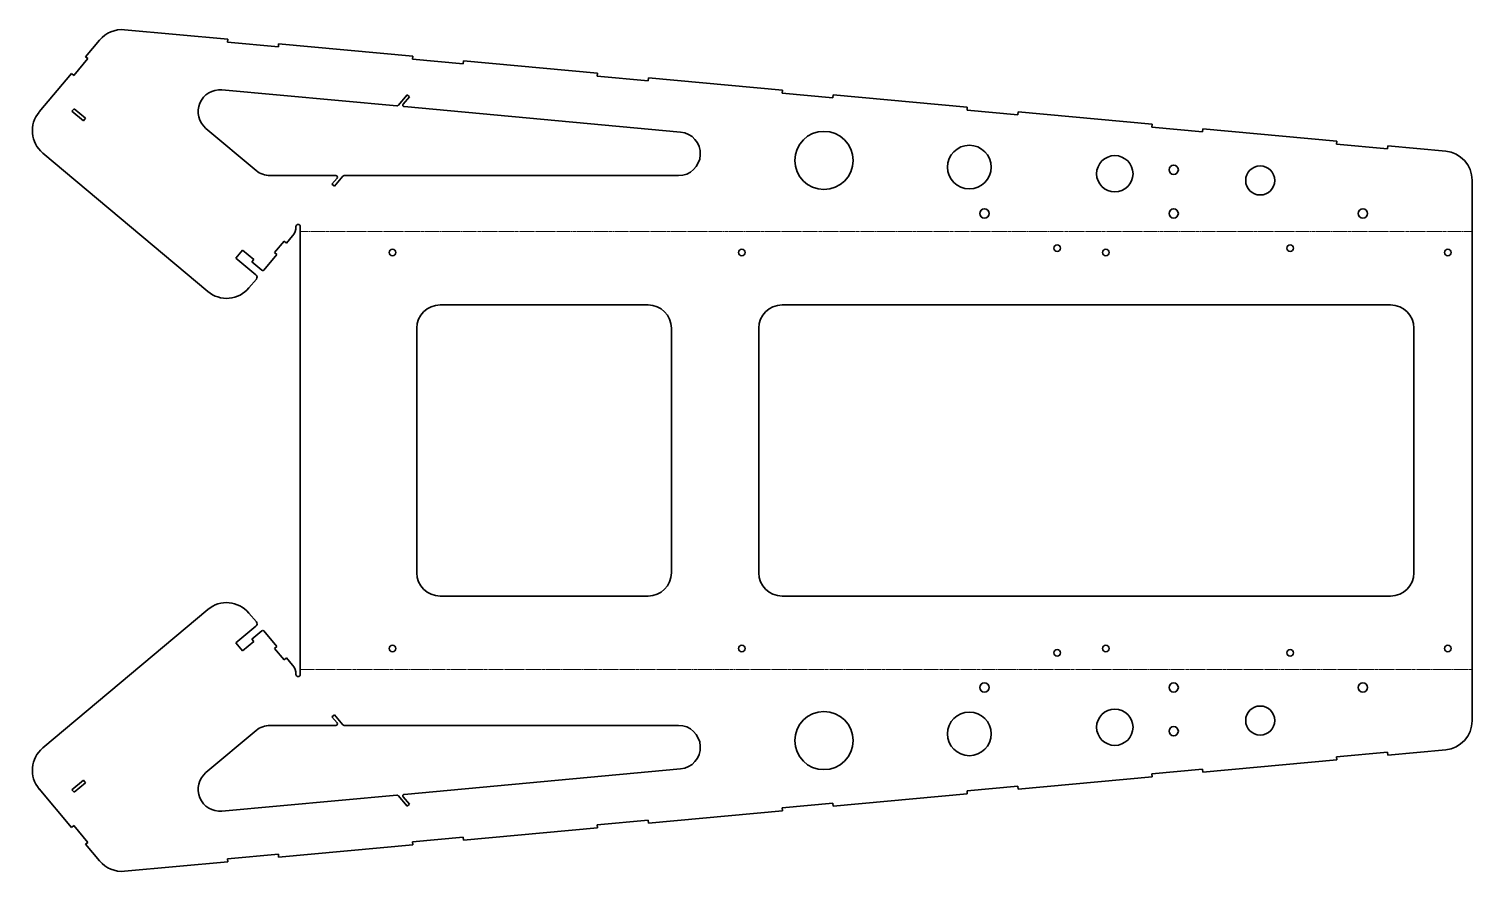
# Model space of a CAD drawing. Header units: inches. Extents: x -3 to 989, y -1 to 579.
import ezdxf

# ---------------------------------------------------------------- set-up
doc = ezdxf.new("R2010")
doc.units = ezdxf.units.IN
doc.header["$MEASUREMENT"] = 0
doc.linetypes.add('Chain', pattern=[13.68, 9.12, -1.14, 2.28, -1.14])
doc.layers.add('SIMUMAK Bend Centerline (ISO)', color=7, linetype='Chain', lineweight=9)
doc.layers.add('SIMUMAK Visible (ISO)', color=7, linetype='Continuous', lineweight=35)

# ---------------------------------------------------------------- blocks, each defined once
blk = doc.blocks.new('GLD-05-SILBRP01_Sheet_4_GLD-05-SILBRP01 (desplegada)')
at = {"layer": 'SIMUMAK Bend Centerline (ISO)', "ltscale": 0.263158}
for p, q in [((510.92, 178.59), (-293.97, 178.59)), ((-293.97, -122.2), (510.92, -122.2))]:
    blk.add_line(p, q, dxfattribs=at)
at = {"layer": 'SIMUMAK Visible (ISO)'}
for p, q in [((-441.45, 298.69), (-431.86, 310.12)), ((-343.72, 310.66), (-414.7, 317.19)), ((-343.9, 308.66), (-343.72, 310.66)), ((-309.05, 305.46), (-343.9, 308.66)), ((-308.86, 307.45), (-309.05, 305.46)), ((-216.75, 298.98), (-308.86, 307.45)), ((-441.45, 298.69), (-439.85, 297.34)), ((-216.93, 296.99), (-216.75, 298.98)), ((-439.85, 297.34), (-449.62, 285.69)), ((-182.08, 293.78), (-216.93, 296.99)), ((-181.9, 295.77), (-182.08, 293.78)), ((-89.79, 287.3), (-181.9, 295.77)), ((-473.34, 260.69), (-451.22, 287.04)), ((-449.62, 285.69), (-451.22, 287.04)), ((-89.97, 285.31), (-89.79, 287.3)), ((-55.12, 282.1), (-89.97, 285.31)), ((-54.93, 284.1), (-55.12, 282.1)), ((37.18, 275.62), (-54.93, 284.1)), ((-347.81, 275.89), (-227.74, 264.84)), ((-226.88, 265.19), (-220.69, 272.57)), ((-219, 271.16), (-223.32, 266.01)), ((-220.69, 272.57), (-219, 271.16)), ((36.99, 273.63), (37.18, 275.62)), ((71.85, 270.43), (36.99, 273.63)), ((72.03, 272.42), (71.85, 270.43)), ((164.14, 263.95), (72.03, 272.42)), ((-450.81, 261.24), (-449.4, 262.93)), ((-443, 254.68), (-450.81, 261.24)), ((-449.4, 262.93), (-441.58, 256.37)), ((-222.65, 264.37), (-32.83, 246.92)), ((163.96, 261.96), (164.14, 263.95)), ((198.81, 258.75), (163.96, 261.96)), ((198.99, 260.74), (198.81, 258.75)), ((291.11, 252.27), (198.99, 260.74)), ((-441.58, 256.37), (-443, 254.68)), ((-324.3, 220.49), (-358.83, 249.46)), ((290.92, 250.28), (291.11, 252.27)), ((325.77, 247.07), (290.92, 250.28)), ((325.96, 249.06), (325.77, 247.07)), ((417.97, 240.6), (325.96, 249.06)), ((417.78, 238.51), (417.97, 240.6)), ((452.83, 235.29), (417.78, 238.51)), ((-357.5, 137.38), (-470.87, 232.51)), ((453.02, 237.38), (452.83, 235.29)), ((492.75, 233.72), (453.02, 237.38)), ((-269.48, 216.98), (-314.66, 216.98)), ((-272.24, 211.14), (-268.72, 215.34)), ((-270.56, 209.72), (-272.24, 211.14)), ((-264.77, 216.62), (-270.56, 209.72)), ((-34.21, 216.98), (-264, 216.98)), ((510.92, 213.81), (510.92, -157.42)), ((-293.97, 181.98), (-293.97, -125.59)), ((-311.71, 164.1), (-305.15, 171.91)), ((-305.15, 171.91), (-303.54, 170.56)), ((-303.54, 170.56), (-299.31, 175.62)), ((-338.21, 160.36), (-333.65, 165.8)), ((-338.21, 160.36), (-324.42, 148.79)), ((-333.65, 165.8), (-325.91, 159.31)), ((-325.91, 159.31), (-327.26, 157.7)), ((-319.04, 152.1), (-310.1, 162.75)), ((-310.1, 162.75), (-311.71, 164.1)), ((-327.26, 157.7), (-320.44, 151.98)), ((-324.18, 145.97), (-329.32, 139.85)), ((-197.97, 128.19), (-55.08, 128.19)), ((36.92, 128.19), (454.92, 128.19)), ((-213.97, -55.81), (-213.97, 112.19)), ((-39.08, 112.19), (-39.08, -55.81)), ((20.92, -55.81), (20.92, 112.19)), ((470.92, 112.19), (470.92, -55.81)), ((-55.08, -71.81), (-197.97, -71.81)), ((454.92, -71.81), (36.92, -71.81)), ((-357.5, -81), (-470.87, -176.13)), ((-324.18, -89.59), (-329.32, -83.46)), ((-338.21, -103.98), (-324.42, -92.41)), ((-327.26, -101.31), (-320.44, -95.59)), ((-319.04, -95.72), (-310.1, -106.37)), ((-333.65, -109.42), (-338.21, -103.98)), ((-325.91, -102.92), (-333.65, -109.42)), ((-327.26, -101.31), (-325.91, -102.92)), ((-311.71, -107.72), (-310.1, -106.37)), ((-305.15, -115.53), (-311.71, -107.72)), ((-303.54, -114.18), (-305.15, -115.53)), ((-303.54, -114.18), (-299.31, -119.23)), ((-272.24, -154.75), (-270.56, -153.34)), ((-268.72, -158.95), (-272.24, -154.75)), ((-270.56, -153.34), (-264.77, -160.24)), ((-358.83, -193.07), (-324.3, -164.1)), ((-314.66, -160.59), (-269.48, -160.59)), ((-264, -160.59), (-34.21, -160.59)), ((492.75, -177.34), (453.02, -180.99)), ((417.97, -184.22), (325.96, -192.68)), ((417.78, -182.13), (452.83, -178.9)), ((417.97, -184.22), (417.78, -182.13)), ((452.83, -178.9), (453.02, -180.99)), ((-32.83, -190.53), (-222.65, -207.99)), ((291.11, -195.88), (198.99, -204.36)), ((290.92, -193.89), (325.77, -190.69)), ((291.11, -195.88), (290.92, -193.89)), ((325.77, -190.69), (325.96, -192.68)), ((-473.34, -204.3), (-451.22, -230.66)), ((-450.81, -204.86), (-443, -198.3)), ((-449.4, -206.54), (-450.81, -204.86)), ((-441.58, -199.98), (-449.4, -206.54)), ((-443, -198.3), (-441.58, -199.98)), ((164.14, -207.56), (72.03, -216.03)), ((163.96, -205.57), (198.81, -202.36)), ((164.14, -207.56), (163.96, -205.57)), ((198.81, -202.36), (198.99, -204.36)), ((-227.74, -208.46), (-347.81, -219.5)), ((-220.69, -216.19), (-226.88, -208.81)), ((-223.32, -209.63), (-219, -214.77)), ((-219, -214.77), (-220.69, -216.19)), ((36.99, -217.25), (71.85, -214.04)), ((37.18, -219.24), (36.99, -217.25)), ((71.85, -214.04), (72.03, -216.03)), ((-89.97, -228.92), (-55.12, -225.72)), ((-55.12, -225.72), (-54.93, -227.71)), ((37.18, -219.24), (-54.93, -227.71)), ((-451.22, -230.66), (-449.62, -229.31)), ((-449.62, -229.31), (-439.85, -240.95)), ((-216.93, -240.6), (-182.08, -237.4)), ((-182.08, -237.4), (-181.9, -239.39)), ((-89.79, -230.92), (-181.9, -239.39)), ((-89.79, -230.92), (-89.97, -228.92)), ((-439.85, -240.95), (-441.45, -242.3)), ((-441.45, -242.3), (-431.86, -253.74)), ((-216.75, -242.59), (-308.86, -251.06)), ((-216.75, -242.59), (-216.93, -240.6)), ((-343.72, -254.27), (-414.7, -260.8)), ((-343.9, -252.28), (-309.05, -249.07)), ((-343.72, -254.27), (-343.9, -252.28)), ((-309.05, -249.07), (-308.86, -251.06))]:
    blk.add_line(p, q, dxfattribs=at)
for centre, radius in [((65.69, 227.4), 20), ((165.59, 222.83), 15), ((265.48, 218.26), 12.5), ((305.92, 220.98), 3.2), ((365.38, 213.68), 10), ((175.92, 190.98), 3.2), ((305.92, 190.98), 3.2), ((435.92, 190.98), 3.2), ((225.92, 167.19), 2.25), ((385.92, 167.19), 2.25), ((-230.71, 164.19), 2.25), ((9.29, 164.19), 2.25), ((259.29, 164.19), 2.25), ((494.29, 164.19), 2.25), ((-230.71, -107.81), 2.25), ((9.29, -107.81), 2.25), ((225.92, -110.81), 2.25), ((259.29, -107.81), 2.25), ((385.92, -110.81), 2.25), ((494.29, -107.81), 2.25), ((175.92, -134.59), 3.2), ((305.92, -134.59), 3.2), ((435.92, -134.59), 3.2), ((365.38, -157.3), 10), ((65.69, -171.02), 20), ((165.59, -166.44), 15), ((265.48, -161.87), 12.5), ((305.92, -164.59), 3.2)]:
    blk.add_circle(centre, radius, dxfattribs=at)
at = {"layer": 'SIMUMAK Visible (ISO)', "extrusion": (0, 0, -1)}
for centre, radius, start, end in [((416.53, 297.27), 20, 40, 95.25484), ((458.02, 247.83), 20, 310, 40), ((227.65, 265.84), 1, 220, 275.25484), ((222.56, 265.37), 1, 275.25484, 40), ((-490.92, 213.81), 20, 95.25484, 180), ((269.48, 215.98), 1, 90, 220), ((264, 215.98), 1, 40, 90), ((306.97, 182.04), 10, 180.32214, 220), ((295.47, 181.98), 1.5, 0.32214, 180), ((325.71, 147.26), 2, 130, 220), ((319.8, 152.75), 1, 220, 310), ((344.64, 152.7), 20, 220, 310), ((344.64, -96.32), 20, 50, 140), ((325.71, -90.87), 2, 140, 230), ((319.8, -96.36), 1, 50, 140), ((306.97, -125.66), 10, 140, 179.67786), ((295.47, -125.59), 1.5, 180, 359.67786), ((-490.92, -157.42), 20, 180, 264.74516), ((269.48, -159.59), 1, 140, 270), ((264, -159.59), 1, 270, 320), ((458.02, -191.45), 20, 320, 50), ((222.56, -208.98), 1, 320, 84.74516), ((227.65, -209.45), 1, 84.74516, 140), ((416.53, -240.88), 20, 264.74516, 320)]:
    blk.add_arc(centre, radius, start, end, dxfattribs=at)
at = {"layer": 'SIMUMAK Visible (ISO)'}
for centre, radius, start, end in [((-349.19, 260.95), 15, 84.74516, 230), ((-34.21, 231.98), 15, 270, 84.74516), ((-314.66, 231.98), 15, 230, 270), ((-197.97, 112.19), 16, 90, 180), ((-55.08, 112.19), 16, 360, 90), ((36.92, 112.19), 16, 90, 180), ((454.92, 112.19), 16, 360, 90), ((-197.97, -55.81), 16, 180, 270), ((-55.08, -55.81), 16, 270, 0), ((36.92, -55.81), 16, 180, 270), ((454.92, -55.81), 16, 270, 0), ((-314.66, -175.59), 15, 90, 130), ((-34.21, -175.59), 15, 275.25484, 90), ((-349.19, -204.56), 15, 130, 275.25484)]:
    blk.add_arc(centre, radius, start, end, dxfattribs=at)

msp = doc.modelspace()

# ---------------------------------------------------------------- block references
msp.add_blockref('GLD-05-SILBRP01_Sheet_4_GLD-05-SILBRP01 (desplegada)', (477.71, 260.8))

doc.saveas('drawing.dxf')
